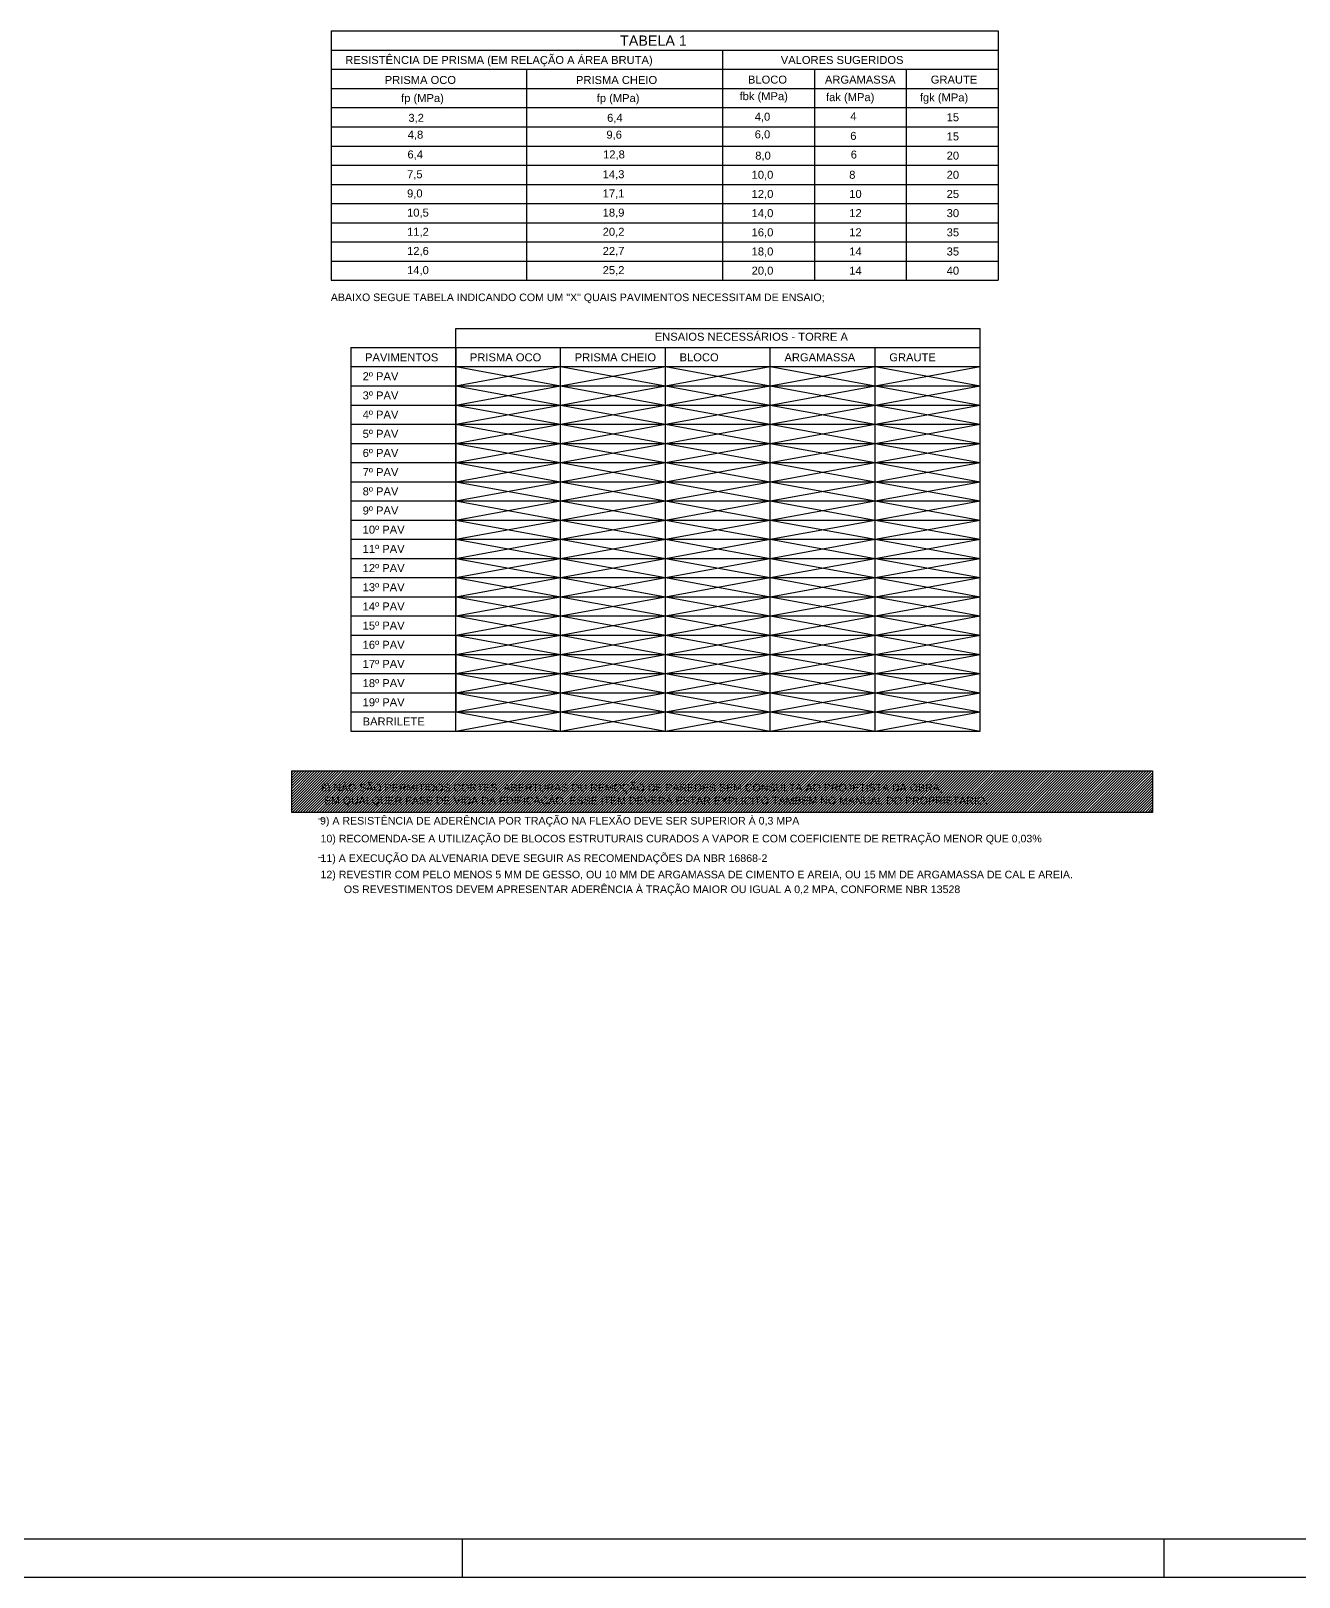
# Model space of a CAD drawing. Extents: x 0 to 119, y 0 to 84.
# Drawn here: x 52.03 to 85.46, y 0 to 40.77 of the extents above; entities that cross this region are included whole.
import ezdxf

# ---------------------------------------------------------------- set-up
doc = ezdxf.new("R2010")
doc.units = 0
doc.header["$MEASUREMENT"] = 0
for name, color, linetype in [('10', 252, 'CONTINUOUS'), ('3', 7, 'CONTINUOUS'), ('34', 30, 'CONTINUOUS'), ('40', 7, 'CONTINUOUS'), ('7', 232, 'CONTINUOUS')]:
    doc.layers.add(name, color=color, linetype=linetype)
doc.styles.add('TQS_ARIAL', font='arial.ttf')

msp = doc.modelspace()

# ---------------------------------------------------------------- linework, layer by layer
at = {"layer": '10', "color": 252, "linetype": 'Continuous'}
for p, q in [((63.226357, 31.918353), (65.99105, 31.412585)), ((63.226357, 31.412585), (65.99105, 31.918353)), ((65.99105, 31.918353), (68.755743, 31.412585)), ((65.99105, 31.412585), (68.755743, 31.918353)), ((68.755743, 31.918353), (71.520436, 31.412585)), ((68.755743, 31.412585), (71.520436, 31.918353)), ((71.520436, 27.366438), (71.520436, 31.918353)), ((71.520436, 31.918353), (74.285129, 31.412585)), ((71.520436, 31.412585), (74.285129, 31.918353)), ((74.285129, 27.366438), (74.285129, 31.918353)), ((74.285129, 31.918353), (77.049822, 31.412585)), ((74.285129, 31.412585), (77.049822, 31.918353)), ((77.049822, 27.366438), (77.049822, 31.918353)), ((63.226357, 31.412585), (65.99105, 30.906816)), ((63.226357, 30.906816), (65.99105, 31.412585)), ((63.226357, 31.412585), (65.99105, 30.906816)), ((63.226357, 30.906816), (65.99105, 31.412585)), ((63.226357, 30.906816), (65.99105, 31.412585)), ((63.226357, 31.412585), (65.99105, 30.906816)), ((65.99105, 31.412585), (68.755743, 30.906816)), ((65.99105, 30.906816), (68.755743, 31.412585)), ((65.99105, 31.412585), (68.755743, 30.906816)), ((65.99105, 30.906816), (68.755743, 31.412585)), ((65.99105, 31.412585), (68.755743, 30.906816)), ((65.99105, 30.906816), (68.755743, 31.412585)), ((68.755743, 31.412585), (71.520436, 30.906816)), ((68.755743, 30.906816), (71.520436, 31.412585)), ((68.755743, 31.412585), (71.520436, 30.906816)), ((68.755743, 30.906816), (71.520436, 31.412585)), ((68.755743, 31.412585), (71.520436, 30.906816)), ((68.755743, 30.906816), (71.520436, 31.412585)), ((71.520436, 26.860669), (71.520436, 31.412585)), ((71.520436, 26.860669), (71.520436, 31.412585)), ((71.520436, 26.860669), (71.520436, 31.412585)), ((71.520436, 31.412585), (74.285129, 30.906816)), ((71.520436, 30.906816), (74.285129, 31.412585)), ((71.520436, 31.412585), (74.285129, 30.906816)), ((71.520436, 30.906816), (74.285129, 31.412585)), ((71.520436, 31.412585), (74.285129, 30.906816)), ((71.520436, 30.906816), (74.285129, 31.412585)), ((74.285129, 26.860669), (74.285129, 31.412585)), ((74.285129, 26.860669), (74.285129, 31.412585)), ((74.285129, 26.860669), (74.285129, 31.412585)), ((74.285129, 31.412585), (77.049822, 30.906816)), ((74.285129, 30.906816), (77.049822, 31.412585)), ((74.285129, 31.412585), (77.049822, 30.906816)), ((74.285129, 30.906816), (77.049822, 31.412585)), ((74.285129, 31.412585), (77.049822, 30.906816)), ((74.285129, 30.906816), (77.049822, 31.412585)), ((77.049822, 26.860669), (77.049822, 31.412585)), ((77.049822, 26.860669), (77.049822, 31.412585)), ((63.226357, 30.401048), (65.99105, 30.906816)), ((63.226357, 30.906816), (65.99105, 30.401048)), ((65.99105, 30.906816), (68.755743, 30.401048)), ((65.99105, 30.401048), (68.755743, 30.906816)), ((68.755743, 30.906816), (71.520436, 30.401048)), ((68.755743, 30.401048), (71.520436, 30.906816)), ((71.520436, 26.354901), (71.520436, 30.906816)), ((71.520436, 30.906816), (74.285129, 30.401048)), ((71.520436, 30.401048), (74.285129, 30.906816)), ((74.285129, 26.354901), (74.285129, 30.906816)), ((74.285129, 30.906816), (77.049822, 30.401048)), ((74.285129, 30.401048), (77.049822, 30.906816)), ((77.049822, 26.354901), (77.049822, 30.906816)), ((63.226357, 30.401048), (65.99105, 29.895279)), ((63.226357, 29.895279), (65.99105, 30.401048)), ((65.99105, 30.401048), (68.755743, 29.895279)), ((65.99105, 29.895279), (68.755743, 30.401048)), ((68.755743, 30.401048), (71.520436, 29.895279)), ((68.755743, 29.895279), (71.520436, 30.401048)), ((71.520436, 25.849132), (71.520436, 30.401048)), ((71.520436, 30.401048), (74.285129, 29.895279)), ((71.520436, 29.895279), (74.285129, 30.401048)), ((74.285129, 30.401048), (77.049822, 29.895279)), ((74.285129, 29.895279), (77.049822, 30.401048)), ((63.226357, 29.389511), (65.99105, 29.895279)), ((63.226357, 29.895279), (65.99105, 29.389511)), ((65.99105, 29.895279), (68.755743, 29.389511)), ((65.99105, 29.389511), (68.755743, 29.895279)), ((68.755743, 29.895279), (71.520436, 29.389511)), ((68.755743, 29.389511), (71.520436, 29.895279)), ((71.520436, 29.895279), (74.285129, 29.389511)), ((71.520436, 29.389511), (74.285129, 29.895279)), ((74.285129, 29.895279), (77.049822, 29.389511)), ((74.285129, 29.389511), (77.049822, 29.895279)), ((77.049822, 25.343364), (77.049822, 29.895279)), ((63.226357, 29.389511), (65.99105, 28.883743)), ((63.226357, 28.883743), (65.99105, 29.389511)), ((65.99105, 29.389511), (68.755743, 28.883743)), ((65.99105, 28.883743), (68.755743, 29.389511)), ((68.755743, 29.389511), (71.520436, 28.883743)), ((68.755743, 28.883743), (71.520436, 29.389511)), ((71.520436, 25.343364), (71.520436, 29.389511)), ((71.520436, 29.389511), (74.285129, 28.883743)), ((71.520436, 28.883743), (74.285129, 29.389511)), ((74.285129, 29.389511), (77.049822, 28.883743)), ((74.285129, 28.883743), (77.049822, 29.389511)), ((77.049822, 25.343364), (77.049822, 29.389511)), ((63.226357, 28.377974), (65.99105, 28.883743)), ((63.226357, 28.883743), (65.99105, 28.377974)), ((65.99105, 28.883743), (68.755743, 28.377974)), ((65.99105, 28.377974), (68.755743, 28.883743)), ((68.755743, 28.883743), (71.520436, 28.377974)), ((68.755743, 28.377974), (71.520436, 28.883743)), ((71.520436, 28.883743), (74.285129, 28.377974)), ((71.520436, 28.377974), (74.285129, 28.883743)), ((74.285129, 28.883743), (77.049822, 28.377974)), ((74.285129, 28.377974), (77.049822, 28.883743)), ((63.226357, 28.377974), (65.99105, 27.872206)), ((63.226357, 27.872206), (65.99105, 28.377974)), ((65.99105, 28.377974), (68.755743, 27.872206)), ((65.99105, 27.872206), (68.755743, 28.377974)), ((68.755743, 28.377974), (71.520436, 27.872206)), ((68.755743, 27.872206), (71.520436, 28.377974)), ((71.520436, 28.377974), (74.285129, 27.872206)), ((71.520436, 27.872206), (74.285129, 28.377974)), ((74.285129, 28.377974), (77.049822, 27.872206)), ((74.285129, 27.872206), (77.049822, 28.377974)), ((63.226357, 27.366438), (65.99105, 27.872206)), ((63.226357, 27.872206), (65.99105, 27.366438)), ((65.99105, 27.872206), (68.755743, 27.366438)), ((65.99105, 27.366438), (68.755743, 27.872206)), ((68.755743, 27.872206), (71.520436, 27.366438)), ((68.755743, 27.366438), (71.520436, 27.872206)), ((71.520436, 27.872206), (74.285129, 27.366438)), ((71.520436, 27.366438), (74.285129, 27.872206)), ((74.285129, 27.872206), (77.049822, 27.366438)), ((74.285129, 27.366438), (77.049822, 27.872206)), ((63.226357, 26.860669), (65.99105, 27.366438)), ((63.226357, 27.366438), (65.99105, 26.860669)), ((65.99105, 27.366438), (68.755743, 26.860669)), ((65.99105, 26.860669), (68.755743, 27.366438)), ((68.755743, 27.366438), (71.520436, 26.860669)), ((68.755743, 26.860669), (71.520436, 27.366438)), ((71.520436, 26.354901), (71.520436, 27.366438)), ((71.520436, 27.366438), (74.285129, 26.860669)), ((71.520436, 26.860669), (74.285129, 27.366438)), ((74.285129, 26.354901), (74.285129, 27.366438)), ((74.285129, 27.366438), (77.049822, 26.860669)), ((74.285129, 26.860669), (77.049822, 27.366438)), ((77.049822, 26.354901), (77.049822, 27.366438)), ((63.226357, 26.354901), (65.99105, 26.860669)), ((63.226357, 26.860669), (65.99105, 26.354901)), ((65.99105, 26.860669), (68.755743, 26.354901)), ((65.99105, 26.354901), (68.755743, 26.860669)), ((68.755743, 26.860669), (71.520436, 26.354901)), ((68.755743, 26.354901), (71.520436, 26.860669)), ((71.520436, 25.849132), (71.520436, 26.860669)), ((71.520436, 26.860669), (74.285129, 26.354901)), ((71.520436, 26.354901), (74.285129, 26.860669)), ((74.285129, 25.849132), (74.285129, 26.860669)), ((74.285129, 26.860669), (77.049822, 26.354901)), ((74.285129, 26.354901), (77.049822, 26.860669)), ((77.049822, 25.849132), (77.049822, 26.860669)), ((63.226357, 25.849132), (65.99105, 26.354901)), ((63.226357, 26.354901), (65.99105, 25.849132)), ((65.99105, 26.354901), (68.755743, 25.849132)), ((65.99105, 25.849132), (68.755743, 26.354901)), ((68.755743, 26.354901), (71.520436, 25.849132)), ((68.755743, 25.849132), (71.520436, 26.354901)), ((71.520436, 25.343364), (71.520436, 26.354901)), ((71.520436, 26.354901), (74.285129, 25.849132)), ((71.520436, 25.849132), (74.285129, 26.354901)), ((74.285129, 26.354901), (77.049822, 25.849132)), ((74.285129, 25.849132), (77.049822, 26.354901)), ((77.049822, 25.343364), (77.049822, 26.354901)), ((63.226357, 25.343364), (65.99105, 25.849132)), ((63.226357, 25.849132), (65.99105, 25.343364)), ((65.99105, 25.849132), (68.755743, 25.343364)), ((65.99105, 25.343364), (68.755743, 25.849132)), ((68.755743, 25.849132), (71.520436, 25.343364)), ((68.755743, 25.343364), (71.520436, 25.849132)), ((71.520436, 25.849132), (74.285129, 25.343364)), ((71.520436, 25.343364), (74.285129, 25.849132)), ((74.285129, 25.849132), (77.049822, 25.343364)), ((74.285129, 25.343364), (77.049822, 25.849132)), ((63.226357, 24.837596), (65.99105, 25.343364)), ((63.226357, 25.343364), (65.99105, 24.837596)), ((65.99105, 25.343364), (68.755743, 24.837596)), ((65.99105, 24.837596), (68.755743, 25.343364)), ((68.755743, 25.343364), (71.520436, 24.837596)), ((68.755743, 24.837596), (71.520436, 25.343364)), ((71.520436, 25.343364), (74.285129, 24.837596)), ((71.520436, 24.837596), (74.285129, 25.343364)), ((74.285129, 25.343364), (77.049822, 24.837596)), ((74.285129, 24.837596), (77.049822, 25.343364)), ((63.226357, 24.331827), (65.99105, 24.837596)), ((63.226357, 24.837596), (65.99105, 24.331827)), ((65.99105, 24.837596), (68.755743, 24.331827)), ((65.99105, 24.331827), (68.755743, 24.837596)), ((68.755743, 24.837596), (71.520436, 24.331827)), ((68.755743, 24.331827), (71.520436, 24.837596)), ((71.520436, 23.826059), (71.520436, 24.837596)), ((71.520436, 24.837596), (74.285129, 24.331827)), ((71.520436, 24.331827), (74.285129, 24.837596)), ((74.285129, 23.826059), (74.285129, 24.837596)), ((74.285129, 24.837596), (77.049822, 24.331827)), ((74.285129, 24.331827), (77.049822, 24.837596)), ((77.049822, 23.826059), (77.049822, 24.837596)), ((63.226357, 23.826059), (65.99105, 24.331827)), ((63.226357, 24.331827), (65.99105, 23.826059)), ((65.99105, 24.331827), (68.755743, 23.826059)), ((65.99105, 23.826059), (68.755743, 24.331827)), ((68.755743, 24.331827), (71.520436, 23.826059)), ((68.755743, 23.826059), (71.520436, 24.331827)), ((71.520436, 23.320291), (71.520436, 24.331827)), ((71.520436, 24.331827), (74.285129, 23.826059)), ((71.520436, 23.826059), (74.285129, 24.331827)), ((74.285129, 23.320291), (74.285129, 24.331827)), ((74.285129, 24.331827), (77.049822, 23.826059)), ((74.285129, 23.826059), (77.049822, 24.331827)), ((77.049822, 23.320291), (77.049822, 24.331827)), ((63.226357, 23.320291), (65.99105, 23.826059)), ((63.226357, 23.826059), (65.99105, 23.320291)), ((65.99105, 23.826059), (68.755743, 23.320291)), ((65.99105, 23.320291), (68.755743, 23.826059)), ((68.755743, 23.826059), (71.520436, 23.320291)), ((68.755743, 23.320291), (71.520436, 23.826059)), ((71.520436, 22.814522), (71.520436, 23.826059)), ((71.520436, 23.826059), (74.285129, 23.320291)), ((71.520436, 23.320291), (74.285129, 23.826059)), ((74.285129, 23.826059), (77.049822, 23.320291)), ((74.285129, 23.320291), (77.049822, 23.826059)), ((77.049822, 22.814522), (77.049822, 23.826059)), ((63.226357, 22.814522), (65.99105, 23.320291)), ((63.226357, 23.320291), (65.99105, 22.814522)), ((65.99105, 23.320291), (68.755743, 22.814522)), ((65.99105, 22.814522), (68.755743, 23.320291)), ((68.755743, 23.320291), (71.520436, 22.814522)), ((68.755743, 22.814522), (71.520436, 23.320291)), ((71.520436, 23.320291), (74.285129, 22.814522)), ((71.520436, 22.814522), (74.285129, 23.320291)), ((74.285129, 23.320291), (77.049822, 22.814522)), ((74.285129, 22.814522), (77.049822, 23.320291)), ((63.226357, 22.308754), (65.99105, 22.814522)), ((63.226357, 22.814522), (65.99105, 22.308754)), ((65.99105, 22.814522), (68.755743, 22.308754)), ((65.99105, 22.308754), (68.755743, 22.814522)), ((68.755743, 22.814522), (71.520436, 22.308754)), ((68.755743, 22.308754), (71.520436, 22.814522)), ((71.520436, 22.814522), (74.285129, 22.308754)), ((71.520436, 22.308754), (74.285129, 22.814522)), ((74.285129, 22.814522), (77.049822, 22.308754)), ((74.285129, 22.308754), (77.049822, 22.814522))]:
    msp.add_line(p, q, dxfattribs=at)
at = {"layer": '3', "color": 7, "linetype": 'Continuous'}
for p, q in [((59.941073, 40.771316), (59.941073, 34.196327)), ((59.941073, 40.771316), (77.525879, 40.771316)), ((77.525879, 40.771316), (77.525879, 34.196327)), ((59.941073, 40.265547), (77.525879, 40.265547)), ((70.262722, 40.265547), (70.262722, 36.725169)), ((59.941073, 39.759779), (77.525879, 39.759779)), ((65.098967, 34.196327), (65.098967, 39.759779)), ((72.683774, 39.759779), (72.683774, 36.725169)), ((75.104827, 39.759779), (75.104827, 36.752589)), ((59.941073, 39.25401), (77.525879, 39.25401)), ((59.941073, 38.748242), (77.525879, 38.748242)), ((59.941073, 38.242474), (77.525879, 38.242474)), ((59.941073, 37.736705), (77.525879, 37.736705)), ((70.262722, 37.736705), (70.262722, 34.196327)), ((72.683774, 37.736705), (72.683774, 34.196327)), ((75.104827, 37.764126), (75.104827, 34.196327)), ((59.941073, 37.230937), (77.525879, 37.230937)), ((59.941073, 36.725169), (77.525879, 36.725169)), ((59.941073, 36.2194), (77.525879, 36.2194)), ((59.941073, 35.713632), (77.525879, 35.713632)), ((59.941073, 35.207863), (77.525879, 35.207863)), ((59.941073, 34.702095), (77.525879, 34.702095)), ((59.941073, 34.196327), (77.525879, 34.196327)), ((63.226357, 32.424121), (63.226357, 32.924121)), ((63.226357, 32.924121), (77.049822, 32.924121)), ((77.049822, 27.872206), (77.049822, 32.924121)), ((60.461664, 32.424121), (60.461664, 27.872206)), ((60.461664, 32.424121), (63.226357, 32.424121)), ((63.226357, 27.872206), (63.226357, 32.424121)), ((63.226357, 32.424121), (63.226357, 27.872206)), ((63.226357, 32.424121), (65.99105, 32.424121)), ((65.99105, 27.872206), (65.99105, 32.424121)), ((65.99105, 32.424121), (77.049822, 32.424121)), ((68.755743, 27.872206), (68.755743, 32.424121)), ((71.520436, 27.872206), (71.520436, 32.424121)), ((74.285129, 27.872206), (74.285129, 32.424121)), ((60.461664, 31.918353), (63.226357, 31.918353)), ((60.461664, 31.918353), (60.461664, 27.366438)), ((63.226357, 27.366438), (63.226357, 31.918353)), ((63.226357, 31.918353), (65.99105, 31.918353)), ((63.226357, 31.918353), (63.226357, 27.366438)), ((65.99105, 27.366438), (65.99105, 31.918353)), ((65.99105, 31.918353), (68.755743, 31.918353)), ((68.755743, 27.366438), (68.755743, 31.918353)), ((68.755743, 31.918353), (71.520436, 31.918353)), ((71.520436, 31.918353), (74.285129, 31.918353)), ((74.285129, 31.918353), (77.049822, 31.918353)), ((60.461664, 31.412585), (63.226357, 31.412585)), ((60.461664, 31.412585), (63.226357, 31.412585)), ((60.461664, 31.412585), (63.226357, 31.412585)), ((60.461664, 31.412585), (60.461664, 26.860669)), ((60.461664, 31.412585), (60.461664, 26.860669)), ((60.461664, 31.412585), (60.461664, 26.860669)), ((63.226357, 26.860669), (63.226357, 31.412585)), ((63.226357, 26.860669), (63.226357, 31.412585)), ((63.226357, 26.860669), (63.226357, 31.412585)), ((63.226357, 31.412585), (65.99105, 31.412585)), ((63.226357, 31.412585), (65.99105, 31.412585)), ((63.226357, 31.412585), (65.99105, 31.412585)), ((63.226357, 31.412585), (63.226357, 26.860669)), ((63.226357, 31.412585), (63.226357, 26.860669)), ((63.226357, 31.412585), (63.226357, 26.860669)), ((65.99105, 26.860669), (65.99105, 31.412585)), ((65.99105, 26.860669), (65.99105, 31.412585)), ((65.99105, 26.860669), (65.99105, 31.412585)), ((65.99105, 31.412585), (68.755743, 31.412585)), ((65.99105, 31.412585), (68.755743, 31.412585)), ((65.99105, 31.412585), (68.755743, 31.412585)), ((68.755743, 26.860669), (68.755743, 31.412585)), ((68.755743, 26.860669), (68.755743, 31.412585)), ((68.755743, 26.860669), (68.755743, 31.412585)), ((68.755743, 31.412585), (71.520436, 31.412585)), ((68.755743, 31.412585), (71.520436, 31.412585)), ((68.755743, 31.412585), (71.520436, 31.412585)), ((71.520436, 31.412585), (74.285129, 31.412585)), ((71.520436, 31.412585), (74.285129, 31.412585)), ((71.520436, 31.412585), (74.285129, 31.412585)), ((74.285129, 31.412585), (77.049822, 31.412585)), ((74.285129, 31.412585), (77.049822, 31.412585)), ((74.285129, 31.412585), (77.049822, 31.412585)), ((77.049822, 26.860669), (77.049822, 31.412585)), ((60.461664, 30.906816), (63.226357, 30.906816)), ((60.461664, 30.906816), (60.461664, 26.354901)), ((63.226357, 26.354901), (63.226357, 30.906816)), ((63.226357, 30.906816), (65.99105, 30.906816)), ((63.226357, 30.906816), (63.226357, 26.354901)), ((65.99105, 26.354901), (65.99105, 30.906816)), ((65.99105, 30.906816), (68.755743, 30.906816)), ((68.755743, 26.354901), (68.755743, 30.906816)), ((68.755743, 30.906816), (71.520436, 30.906816)), ((71.520436, 30.906816), (74.285129, 30.906816)), ((74.285129, 30.906816), (77.049822, 30.906816)), ((60.461664, 30.401048), (63.226357, 30.401048)), ((60.461664, 30.401048), (60.461664, 25.849132)), ((63.226357, 25.849132), (63.226357, 30.401048)), ((63.226357, 30.401048), (65.99105, 30.401048)), ((63.226357, 30.401048), (63.226357, 25.849132)), ((65.99105, 25.849132), (65.99105, 30.401048)), ((65.99105, 30.401048), (68.755743, 30.401048)), ((68.755743, 25.849132), (68.755743, 30.401048)), ((68.755743, 30.401048), (71.520436, 30.401048)), ((71.520436, 30.401048), (74.285129, 30.401048)), ((74.285129, 25.849132), (74.285129, 30.401048)), ((74.285129, 30.401048), (77.049822, 30.401048)), ((77.049822, 22.308754), (77.049822, 30.401048)), ((60.461664, 29.895279), (63.226357, 29.895279)), ((60.461664, 29.895279), (60.461664, 24.837596)), ((63.226357, 24.837596), (63.226357, 29.895279)), ((63.226357, 29.895279), (65.99105, 29.895279)), ((63.226357, 29.895279), (63.226357, 25.343364)), ((65.99105, 24.837596), (65.99105, 29.895279)), ((65.99105, 29.895279), (68.755743, 29.895279)), ((68.755743, 24.837596), (68.755743, 29.895279)), ((68.755743, 29.895279), (71.520436, 29.895279)), ((71.520436, 22.308754), (71.520436, 29.895279)), ((71.520436, 29.895279), (74.285129, 29.895279)), ((74.285129, 24.837596), (74.285129, 29.895279)), ((74.285129, 29.895279), (77.049822, 29.895279)), ((60.461664, 29.389511), (63.226357, 29.389511)), ((60.461664, 29.389511), (60.461664, 25.343364)), ((63.226357, 29.389511), (65.99105, 29.389511)), ((63.226357, 25.343364), (63.226357, 29.389511)), ((63.226357, 29.389511), (63.226357, 25.849132)), ((65.99105, 29.389511), (68.755743, 29.389511)), ((65.99105, 25.343364), (65.99105, 29.389511)), ((68.755743, 29.389511), (71.520436, 29.389511)), ((68.755743, 25.343364), (68.755743, 29.389511)), ((71.520436, 29.389511), (74.285129, 29.389511)), ((74.285129, 29.389511), (77.049822, 29.389511)), ((74.285129, 25.343364), (74.285129, 29.389511)), ((60.461664, 28.883743), (63.226357, 28.883743)), ((63.226357, 28.883743), (65.99105, 28.883743)), ((65.99105, 28.883743), (68.755743, 28.883743)), ((68.755743, 28.883743), (71.520436, 28.883743)), ((71.520436, 28.883743), (74.285129, 28.883743)), ((74.285129, 28.883743), (77.049822, 28.883743)), ((60.461664, 28.377974), (63.226357, 28.377974)), ((63.226357, 28.377974), (65.99105, 28.377974)), ((65.99105, 28.377974), (68.755743, 28.377974)), ((68.755743, 28.377974), (71.520436, 28.377974)), ((71.520436, 28.377974), (74.285129, 28.377974)), ((74.285129, 28.377974), (77.049822, 28.377974)), ((60.461664, 27.872206), (63.226357, 27.872206)), ((63.226357, 27.872206), (65.99105, 27.872206)), ((65.99105, 27.872206), (68.755743, 27.872206)), ((68.755743, 27.872206), (71.520436, 27.872206)), ((71.520436, 27.872206), (74.285129, 27.872206)), ((74.285129, 27.872206), (77.049822, 27.872206)), ((60.461664, 27.366438), (63.226357, 27.366438)), ((60.461664, 27.366438), (60.461664, 26.354901)), ((63.226357, 27.366438), (65.99105, 27.366438)), ((63.226357, 26.354901), (63.226357, 27.366438)), ((63.226357, 27.366438), (63.226357, 26.354901)), ((65.99105, 27.366438), (68.755743, 27.366438)), ((65.99105, 26.354901), (65.99105, 27.366438)), ((68.755743, 27.366438), (71.520436, 27.366438)), ((68.755743, 26.354901), (68.755743, 27.366438)), ((71.520436, 27.366438), (74.285129, 27.366438)), ((74.285129, 27.366438), (77.049822, 27.366438)), ((60.461664, 26.860669), (63.226357, 26.860669)), ((60.461664, 26.860669), (60.461664, 25.849132)), ((63.226357, 26.860669), (65.99105, 26.860669)), ((63.226357, 25.849132), (63.226357, 26.860669)), ((63.226357, 26.860669), (63.226357, 25.849132)), ((65.99105, 26.860669), (68.755743, 26.860669)), ((65.99105, 25.849132), (65.99105, 26.860669)), ((68.755743, 26.860669), (71.520436, 26.860669)), ((68.755743, 25.849132), (68.755743, 26.860669)), ((71.520436, 26.860669), (74.285129, 26.860669)), ((74.285129, 26.860669), (77.049822, 26.860669)), ((60.461664, 26.354901), (63.226357, 26.354901)), ((60.461664, 26.354901), (60.461664, 25.343364)), ((63.226357, 26.354901), (65.99105, 26.354901)), ((63.226357, 25.343364), (63.226357, 26.354901)), ((63.226357, 26.354901), (63.226357, 25.343364)), ((65.99105, 26.354901), (68.755743, 26.354901)), ((65.99105, 25.343364), (65.99105, 26.354901)), ((68.755743, 26.354901), (71.520436, 26.354901)), ((68.755743, 25.343364), (68.755743, 26.354901)), ((71.520436, 26.354901), (74.285129, 26.354901)), ((74.285129, 26.354901), (77.049822, 26.354901)), ((74.285129, 25.343364), (74.285129, 26.354901)), ((60.461664, 25.849132), (63.226357, 25.849132)), ((63.226357, 25.849132), (65.99105, 25.849132)), ((65.99105, 25.849132), (68.755743, 25.849132)), ((68.755743, 25.849132), (71.520436, 25.849132)), ((71.520436, 25.849132), (74.285129, 25.849132)), ((74.285129, 25.849132), (77.049822, 25.849132)), ((74.285129, 25.849132), (77.049822, 25.849132)), ((60.461664, 25.343364), (63.226357, 25.343364)), ((60.461664, 25.343364), (63.226357, 25.343364)), ((63.226357, 25.343364), (65.99105, 25.343364)), ((63.226357, 25.343364), (65.99105, 25.343364)), ((65.99105, 25.343364), (68.755743, 25.343364)), ((65.99105, 25.343364), (68.755743, 25.343364)), ((68.755743, 25.343364), (71.520436, 25.343364)), ((68.755743, 25.343364), (71.520436, 25.343364)), ((71.520436, 25.343364), (74.285129, 25.343364)), ((71.520436, 25.343364), (74.285129, 25.343364)), ((74.285129, 25.343364), (77.049822, 25.343364)), ((74.285129, 25.343364), (77.049822, 25.343364)), ((60.461664, 24.837596), (63.226357, 24.837596)), ((60.461664, 24.837596), (60.461664, 23.826059)), ((63.226357, 24.837596), (65.99105, 24.837596)), ((63.226357, 23.826059), (63.226357, 24.837596)), ((63.226357, 24.837596), (63.226357, 23.826059)), ((65.99105, 24.837596), (68.755743, 24.837596)), ((65.99105, 23.826059), (65.99105, 24.837596)), ((68.755743, 24.837596), (71.520436, 24.837596)), ((68.755743, 23.826059), (68.755743, 24.837596)), ((71.520436, 24.837596), (74.285129, 24.837596)), ((74.285129, 24.837596), (77.049822, 24.837596)), ((60.461664, 24.331827), (63.226357, 24.331827)), ((60.461664, 24.331827), (60.461664, 23.320291)), ((63.226357, 24.331827), (65.99105, 24.331827)), ((63.226357, 23.320291), (63.226357, 24.331827)), ((63.226357, 24.331827), (63.226357, 23.320291)), ((65.99105, 24.331827), (68.755743, 24.331827)), ((65.99105, 23.320291), (65.99105, 24.331827)), ((68.755743, 24.331827), (71.520436, 24.331827)), ((68.755743, 23.320291), (68.755743, 24.331827)), ((71.520436, 24.331827), (74.285129, 24.331827)), ((74.285129, 24.331827), (77.049822, 24.331827)), ((60.461664, 23.826059), (63.226357, 23.826059)), ((60.461664, 23.826059), (60.461664, 22.308754)), ((63.226357, 23.826059), (65.99105, 23.826059)), ((63.226357, 22.308754), (63.226357, 23.826059)), ((63.226357, 23.826059), (63.226357, 22.814522)), ((65.99105, 23.826059), (68.755743, 23.826059)), ((65.99105, 22.308754), (65.99105, 23.826059)), ((68.755743, 23.826059), (71.520436, 23.826059)), ((68.755743, 22.308754), (68.755743, 23.826059)), ((71.520436, 23.826059), (74.285129, 23.826059)), ((74.285129, 23.826059), (77.049822, 23.826059)), ((74.285129, 22.308754), (74.285129, 23.826059)), ((60.461664, 23.320291), (63.226357, 23.320291)), ((63.226357, 23.320291), (65.99105, 23.320291)), ((65.99105, 23.320291), (68.755743, 23.320291)), ((68.755743, 23.320291), (71.520436, 23.320291)), ((71.520436, 23.320291), (74.285129, 23.320291)), ((74.285129, 23.320291), (77.049822, 23.320291)), ((74.285129, 23.320291), (77.049822, 23.320291)), ((60.461664, 22.814522), (63.226357, 22.814522)), ((60.461664, 22.814522), (63.226357, 22.814522)), ((63.226357, 22.814522), (65.99105, 22.814522)), ((63.226357, 22.814522), (65.99105, 22.814522)), ((65.99105, 22.814522), (68.755743, 22.814522)), ((65.99105, 22.814522), (68.755743, 22.814522)), ((68.755743, 22.814522), (71.520436, 22.814522)), ((68.755743, 22.814522), (71.520436, 22.814522)), ((71.520436, 22.814522), (74.285129, 22.814522)), ((71.520436, 22.814522), (74.285129, 22.814522)), ((74.285129, 22.814522), (77.049822, 22.814522)), ((74.285129, 22.814522), (77.049822, 22.814522)), ((74.285129, 22.814522), (77.049822, 22.814522)), ((60.461664, 22.308754), (63.226357, 22.308754)), ((63.226357, 22.308754), (65.99105, 22.308754)), ((65.99105, 22.308754), (68.755743, 22.308754)), ((68.755743, 22.308754), (71.520436, 22.308754)), ((71.520436, 22.308754), (74.285129, 22.308754)), ((74.285129, 22.308754), (77.049822, 22.308754))]:
    msp.add_line(p, q, dxfattribs=at)
at = {"layer": '34', "color": 30, "linetype": 'Continuous'}
for p, q in [((58.903415, 20.224674), (59.935284, 21.256543)), ((58.903415, 20.295385), (59.864573, 21.256543)), ((58.903415, 20.366095), (59.793863, 21.256543)), ((58.903415, 20.436806), (59.723152, 21.256543)), ((58.903415, 20.507517), (59.652441, 21.256543)), ((58.903415, 20.578227), (59.581731, 21.256543)), ((58.903415, 20.648938), (59.51102, 21.256543)), ((58.903415, 20.719649), (59.440309, 21.256543)), ((58.903415, 20.790359), (59.369599, 21.256543)), ((58.903415, 20.86107), (59.298888, 21.256543)), ((58.903415, 20.931781), (59.228177, 21.256543)), ((58.903415, 21.002491), (59.157467, 21.256543)), ((58.903415, 21.073202), (59.086756, 21.256543)), ((58.903415, 21.143913), (59.016045, 21.256543)), ((58.903415, 21.214623), (58.945335, 21.256543)), ((58.914271, 20.164819), (60.005995, 21.256543)), ((58.984981, 20.164819), (60.076705, 21.256543)), ((59.055692, 20.164819), (60.147416, 21.256543)), ((59.126403, 20.164819), (60.218127, 21.256543)), ((59.197113, 20.164819), (60.288837, 21.256543)), ((59.267824, 20.164819), (60.359548, 21.256543)), ((59.338535, 20.164819), (60.430259, 21.256543)), ((59.409246, 20.164819), (60.500969, 21.256543)), ((59.479956, 20.164819), (60.57168, 21.256543)), ((59.550667, 20.164819), (60.642391, 21.256543)), ((59.621378, 20.164819), (60.713101, 21.256543)), ((59.692088, 20.164819), (60.783812, 21.256543)), ((59.762799, 20.164819), (60.854523, 21.256543)), ((59.83351, 20.164819), (60.925234, 21.256543)), ((59.90422, 20.164819), (60.995944, 21.256543)), ((59.974931, 20.164819), (61.066655, 21.256543)), ((60.045642, 20.164819), (61.137366, 21.256543)), ((60.116352, 20.164819), (61.208076, 21.256543)), ((60.187063, 20.164819), (61.278787, 21.256543)), ((60.257774, 20.164819), (61.349498, 21.256543)), ((60.328484, 20.164819), (61.420208, 21.256543)), ((60.399195, 20.164819), (61.490919, 21.256543)), ((60.469906, 20.164819), (61.56163, 21.256543)), ((60.540616, 20.164819), (61.63234, 21.256543)), ((60.611327, 20.164819), (61.703051, 21.256543)), ((60.682038, 20.164819), (61.773762, 21.256543)), ((60.752748, 20.164819), (61.844472, 21.256543)), ((60.823459, 20.164819), (61.915183, 21.256543)), ((60.89417, 20.164819), (61.985894, 21.256543)), ((60.96488, 20.164819), (62.056604, 21.256543)), ((61.035591, 20.164819), (62.127315, 21.256543)), ((61.106302, 20.164819), (62.198026, 21.256543)), ((61.177012, 20.164819), (62.268736, 21.256543)), ((61.247723, 20.164819), (62.339447, 21.256543)), ((61.318434, 20.164819), (62.410158, 21.256543)), ((61.389144, 20.164819), (62.480868, 21.256543)), ((61.459855, 20.164819), (62.551579, 21.256543)), ((61.530566, 20.164819), (62.62229, 21.256543)), ((61.601277, 20.164819), (62.693, 21.256543)), ((61.671987, 20.164819), (62.763711, 21.256543)), ((61.742698, 20.164819), (62.834422, 21.256543)), ((61.813409, 20.164819), (62.905133, 21.256543)), ((61.884119, 20.164819), (62.975843, 21.256543)), ((61.95483, 20.164819), (63.046554, 21.256543)), ((62.025541, 20.164819), (63.117265, 21.256543)), ((62.096251, 20.164819), (63.187975, 21.256543)), ((62.166962, 20.164819), (63.258686, 21.256543)), ((62.237673, 20.164819), (63.329397, 21.256543)), ((62.308383, 20.164819), (63.400107, 21.256543)), ((62.379094, 20.164819), (63.470818, 21.256543)), ((62.449805, 20.164819), (63.541529, 21.256543)), ((62.520515, 20.164819), (63.612239, 21.256543)), ((62.591226, 20.164819), (63.68295, 21.256543)), ((62.661937, 20.164819), (63.753661, 21.256543)), ((62.732647, 20.164819), (63.824371, 21.256543)), ((62.803358, 20.164819), (63.895082, 21.256543)), ((62.874069, 20.164819), (63.965793, 21.256543)), ((62.944779, 20.164819), (64.036503, 21.256543)), ((63.01549, 20.164819), (64.107214, 21.256543)), ((63.086201, 20.164819), (64.177925, 21.256543)), ((63.156911, 20.164819), (64.248635, 21.256543)), ((63.227622, 20.164819), (64.319346, 21.256543)), ((63.298333, 20.164819), (64.390057, 21.256543)), ((63.369043, 20.164819), (64.460767, 21.256543)), ((63.439754, 20.164819), (64.531478, 21.256543)), ((63.510465, 20.164819), (64.602189, 21.256543)), ((63.581176, 20.164819), (64.672899, 21.256543)), ((63.651886, 20.164819), (64.74361, 21.256543)), ((63.722597, 20.164819), (64.814321, 21.256543)), ((63.793308, 20.164819), (64.885032, 21.256543)), ((63.864018, 20.164819), (64.955742, 21.256543)), ((63.934729, 20.164819), (65.026453, 21.256543)), ((64.00544, 20.164819), (65.097164, 21.256543)), ((64.07615, 20.164819), (65.167874, 21.256543)), ((64.146861, 20.164819), (65.238585, 21.256543)), ((64.217572, 20.164819), (65.309296, 21.256543)), ((64.288282, 20.164819), (65.380006, 21.256543)), ((64.358993, 20.164819), (65.450717, 21.256543)), ((64.429704, 20.164819), (65.521428, 21.256543)), ((64.500414, 20.164819), (65.592138, 21.256543)), ((64.571125, 20.164819), (65.662849, 21.256543)), ((64.641836, 20.164819), (65.73356, 21.256543)), ((64.712546, 20.164819), (65.80427, 21.256543)), ((64.783257, 20.164819), (65.874981, 21.256543)), ((64.853968, 20.164819), (65.945692, 21.256543)), ((64.924678, 20.164819), (66.016402, 21.256543)), ((64.995389, 20.164819), (66.087113, 21.256543)), ((65.0661, 20.164819), (66.157824, 21.256543)), ((65.13681, 20.164819), (66.228534, 21.256543)), ((65.207521, 20.164819), (66.299245, 21.256543)), ((65.278232, 20.164819), (66.369956, 21.256543)), ((65.348942, 20.164819), (66.440666, 21.256543)), ((65.419653, 20.164819), (66.511377, 21.256543)), ((65.490364, 20.164819), (66.582088, 21.256543)), ((65.561075, 20.164819), (66.652798, 21.256543)), ((65.631785, 20.164819), (66.723509, 21.256543)), ((65.702496, 20.164819), (66.79422, 21.256543)), ((65.773207, 20.164819), (66.86493, 21.256543)), ((65.843917, 20.164819), (66.935641, 21.256543)), ((65.914628, 20.164819), (67.006352, 21.256543)), ((65.985339, 20.164819), (67.077063, 21.256543)), ((66.056049, 20.164819), (67.147773, 21.256543)), ((66.12676, 20.164819), (67.218484, 21.256543)), ((66.197471, 20.164819), (67.289195, 21.256543)), ((66.268181, 20.164819), (67.359905, 21.256543)), ((66.338892, 20.164819), (67.430616, 21.256543)), ((66.409603, 20.164819), (67.501327, 21.256543)), ((66.480313, 20.164819), (67.572037, 21.256543)), ((66.551024, 20.164819), (67.642748, 21.256543)), ((66.621735, 20.164819), (67.713459, 21.256543)), ((66.692445, 20.164819), (67.784169, 21.256543)), ((66.763156, 20.164819), (67.85488, 21.256543)), ((66.833867, 20.164819), (67.925591, 21.256543)), ((66.904577, 20.164819), (67.996301, 21.256543)), ((66.975288, 20.164819), (68.067012, 21.256543)), ((67.045999, 20.164819), (68.137723, 21.256543)), ((67.116709, 20.164819), (68.208433, 21.256543)), ((67.18742, 20.164819), (68.279144, 21.256543)), ((67.258131, 20.164819), (68.349855, 21.256543)), ((67.328841, 20.164819), (68.420565, 21.256543)), ((67.399552, 20.164819), (68.491276, 21.256543)), ((67.470263, 20.164819), (68.561987, 21.256543)), ((67.540973, 20.164819), (68.632697, 21.256543)), ((67.611684, 20.164819), (68.703408, 21.256543)), ((67.682395, 20.164819), (68.774119, 21.256543)), ((67.753106, 20.164819), (68.844829, 21.256543)), ((67.823816, 20.164819), (68.91554, 21.256543)), ((67.894527, 20.164819), (68.986251, 21.256543)), ((67.965238, 20.164819), (69.056962, 21.256543)), ((68.035948, 20.164819), (69.127672, 21.256543)), ((68.106659, 20.164819), (69.198383, 21.256543)), ((68.17737, 20.164819), (69.269094, 21.256543)), ((68.24808, 20.164819), (69.339804, 21.256543)), ((68.318791, 20.164819), (69.410515, 21.256543)), ((68.389502, 20.164819), (69.481226, 21.256543)), ((68.460212, 20.164819), (69.551936, 21.256543)), ((68.530923, 20.164819), (69.622647, 21.256543)), ((68.601634, 20.164819), (69.693358, 21.256543)), ((68.672344, 20.164819), (69.764068, 21.256543)), ((68.743055, 20.164819), (69.834779, 21.256543)), ((68.813766, 20.164819), (69.90549, 21.256543)), ((68.884476, 20.164819), (69.9762, 21.256543)), ((68.955187, 20.164819), (70.046911, 21.256543)), ((69.025898, 20.164819), (70.117622, 21.256543)), ((69.096608, 20.164819), (70.188332, 21.256543)), ((69.167319, 20.164819), (70.259043, 21.256543)), ((69.23803, 20.164819), (70.329754, 21.256543)), ((69.30874, 20.164819), (70.400464, 21.256543)), ((69.379451, 20.164819), (70.471175, 21.256543)), ((69.450162, 20.164819), (70.541886, 21.256543)), ((69.520872, 20.164819), (70.612596, 21.256543)), ((69.591583, 20.164819), (70.683307, 21.256543)), ((69.662294, 20.164819), (70.754018, 21.256543)), ((69.733005, 20.164819), (70.824728, 21.256543)), ((69.803715, 20.164819), (70.895439, 21.256543)), ((69.874426, 20.164819), (70.96615, 21.256543)), ((69.945137, 20.164819), (71.03686, 21.256543)), ((70.015847, 20.164819), (71.107571, 21.256543)), ((70.086558, 20.164819), (71.178282, 21.256543)), ((70.157269, 20.164819), (71.248993, 21.256543)), ((70.227979, 20.164819), (71.319703, 21.256543)), ((70.29869, 20.164819), (71.390414, 21.256543)), ((70.369401, 20.164819), (71.461125, 21.256543)), ((70.440111, 20.164819), (71.531835, 21.256543)), ((70.510822, 20.164819), (71.602546, 21.256543)), ((70.581533, 20.164819), (71.673257, 21.256543)), ((70.652243, 20.164819), (71.743967, 21.256543)), ((70.722954, 20.164819), (71.814678, 21.256543)), ((70.793665, 20.164819), (71.885389, 21.256543)), ((70.864375, 20.164819), (71.956099, 21.256543)), ((70.935086, 20.164819), (72.02681, 21.256543)), ((71.005797, 20.164819), (72.097521, 21.256543)), ((71.076507, 20.164819), (72.168231, 21.256543)), ((71.147218, 20.164819), (72.238942, 21.256543)), ((71.217929, 20.164819), (72.309653, 21.256543)), ((71.288639, 20.164819), (72.380363, 21.256543)), ((71.35935, 20.164819), (72.451074, 21.256543)), ((71.430061, 20.164819), (72.521785, 21.256543)), ((71.500771, 20.164819), (72.592495, 21.256543)), ((71.571482, 20.164819), (72.663206, 21.256543)), ((71.642193, 20.164819), (72.733917, 21.256543)), ((71.712903, 20.164819), (72.804627, 21.256543)), ((71.783614, 20.164819), (72.875338, 21.256543)), ((71.854325, 20.164819), (72.946049, 21.256543)), ((71.925036, 20.164819), (73.016759, 21.256543)), ((71.995746, 20.164819), (73.08747, 21.256543)), ((72.066457, 20.164819), (73.158181, 21.256543)), ((72.137168, 20.164819), (73.228892, 21.256543)), ((72.207878, 20.164819), (73.299602, 21.256543)), ((72.278589, 20.164819), (73.370313, 21.256543)), ((72.3493, 20.164819), (73.441024, 21.256543)), ((72.42001, 20.164819), (73.511734, 21.256543)), ((72.490721, 20.164819), (73.582445, 21.256543)), ((72.561432, 20.164819), (73.653156, 21.256543)), ((72.632142, 20.164819), (73.723866, 21.256543)), ((72.702853, 20.164819), (73.794577, 21.256543)), ((72.773564, 20.164819), (73.865288, 21.256543)), ((72.844274, 20.164819), (73.935998, 21.256543)), ((72.914985, 20.164819), (74.006709, 21.256543)), ((72.985696, 20.164819), (74.07742, 21.256543)), ((73.056406, 20.164819), (74.14813, 21.256543)), ((73.127117, 20.164819), (74.218841, 21.256543)), ((73.197828, 20.164819), (74.289552, 21.256543)), ((73.268538, 20.164819), (74.360262, 21.256543)), ((73.339249, 20.164819), (74.430973, 21.256543)), ((73.40996, 20.164819), (74.501684, 21.256543)), ((73.48067, 20.164819), (74.572394, 21.256543)), ((73.551381, 20.164819), (74.643105, 21.256543)), ((73.622092, 20.164819), (74.713816, 21.256543)), ((73.692802, 20.164819), (74.784526, 21.256543)), ((73.763513, 20.164819), (74.855237, 21.256543)), ((73.834224, 20.164819), (74.925948, 21.256543)), ((73.904935, 20.164819), (74.996658, 21.256543)), ((73.975645, 20.164819), (75.067369, 21.256543)), ((74.046356, 20.164819), (75.13808, 21.256543)), ((74.117067, 20.164819), (75.208791, 21.256543)), ((74.187777, 20.164819), (75.279501, 21.256543)), ((74.258488, 20.164819), (75.350212, 21.256543)), ((74.329199, 20.164819), (75.420923, 21.256543)), ((74.399909, 20.164819), (75.491633, 21.256543)), ((74.47062, 20.164819), (75.562344, 21.256543)), ((74.541331, 20.164819), (75.633055, 21.256543)), ((74.612041, 20.164819), (75.703765, 21.256543)), ((74.682752, 20.164819), (75.774476, 21.256543)), ((74.753463, 20.164819), (75.845187, 21.256543)), ((74.824173, 20.164819), (75.915897, 21.256543)), ((74.894884, 20.164819), (75.986608, 21.256543)), ((74.965595, 20.164819), (76.057319, 21.256543)), ((75.036305, 20.164819), (76.128029, 21.256543)), ((75.107016, 20.164819), (76.19874, 21.256543)), ((75.177727, 20.164819), (76.269451, 21.256543)), ((75.248437, 20.164819), (76.340161, 21.256543)), ((75.319148, 20.164819), (76.410872, 21.256543)), ((75.389859, 20.164819), (76.481583, 21.256543)), ((75.460569, 20.164819), (76.552293, 21.256543)), ((75.53128, 20.164819), (76.623004, 21.256543)), ((75.601991, 20.164819), (76.693715, 21.256543)), ((75.672701, 20.164819), (76.764425, 21.256543)), ((75.743412, 20.164819), (76.835136, 21.256543)), ((75.814123, 20.164819), (76.905847, 21.256543)), ((75.884834, 20.164819), (76.976557, 21.256543)), ((75.955544, 20.164819), (77.047268, 21.256543)), ((76.026255, 20.164819), (77.117979, 21.256543)), ((76.096966, 20.164819), (77.188689, 21.256543)), ((76.167676, 20.164819), (77.2594, 21.256543)), ((76.238387, 20.164819), (77.330111, 21.256543)), ((76.309098, 20.164819), (77.400822, 21.256543)), ((76.379808, 20.164819), (77.471532, 21.256543)), ((76.450519, 20.164819), (77.542243, 21.256543)), ((76.52123, 20.164819), (77.612954, 21.256543)), ((76.59194, 20.164819), (77.683664, 21.256543)), ((76.662651, 20.164819), (77.754375, 21.256543)), ((76.733362, 20.164819), (77.825086, 21.256543)), ((76.804072, 20.164819), (77.895796, 21.256543)), ((76.874783, 20.164819), (77.966507, 21.256543)), ((76.945494, 20.164819), (78.037218, 21.256543)), ((77.016204, 20.164819), (78.107928, 21.256543)), ((77.086915, 20.164819), (78.178639, 21.256543)), ((77.157626, 20.164819), (78.24935, 21.256543)), ((77.228336, 20.164819), (78.32006, 21.256543)), ((77.299047, 20.164819), (78.390771, 21.256543)), ((77.369758, 20.164819), (78.461482, 21.256543)), ((77.440468, 20.164819), (78.532192, 21.256543)), ((77.511179, 20.164819), (78.602903, 21.256543)), ((77.58189, 20.164819), (78.673614, 21.256543)), ((77.6526, 20.164819), (78.744324, 21.256543)), ((77.723311, 20.164819), (78.815035, 21.256543)), ((77.794022, 20.164819), (78.885746, 21.256543)), ((77.864732, 20.164819), (78.956456, 21.256543)), ((77.935443, 20.164819), (79.027167, 21.256543)), ((78.006154, 20.164819), (79.097878, 21.256543)), ((78.076865, 20.164819), (79.168588, 21.256543)), ((78.147575, 20.164819), (79.239299, 21.256543)), ((78.218286, 20.164819), (79.31001, 21.256543)), ((78.288997, 20.164819), (79.380721, 21.256543)), ((78.359707, 20.164819), (79.451431, 21.256543)), ((78.430418, 20.164819), (79.522142, 21.256543)), ((78.501129, 20.164819), (79.592853, 21.256543)), ((78.571839, 20.164819), (79.663563, 21.256543)), ((78.64255, 20.164819), (79.734274, 21.256543)), ((78.713261, 20.164819), (79.804985, 21.256543)), ((78.783971, 20.164819), (79.875695, 21.256543)), ((78.854682, 20.164819), (79.946406, 21.256543)), ((78.925393, 20.164819), (80.017117, 21.256543)), ((78.996103, 20.164819), (80.087827, 21.256543)), ((79.066814, 20.164819), (80.158538, 21.256543)), ((79.137525, 20.164819), (80.229249, 21.256543)), ((79.208235, 20.164819), (80.299959, 21.256543)), ((79.278946, 20.164819), (80.37067, 21.256543)), ((79.349657, 20.164819), (80.441381, 21.256543)), ((79.420367, 20.164819), (80.512091, 21.256543)), ((79.491078, 20.164819), (80.582802, 21.256543)), ((79.561789, 20.164819), (80.653513, 21.256543)), ((79.632499, 20.164819), (80.724223, 21.256543)), ((79.70321, 20.164819), (80.794934, 21.256543)), ((79.773921, 20.164819), (80.865645, 21.256543)), ((79.844631, 20.164819), (80.936355, 21.256543)), ((79.915342, 20.164819), (81.007066, 21.256543)), ((79.986053, 20.164819), (81.077777, 21.256543)), ((80.056764, 20.164819), (81.148487, 21.256543)), ((80.127474, 20.164819), (81.219198, 21.256543)), ((80.198185, 20.164819), (81.289909, 21.256543)), ((80.268896, 20.164819), (81.36062, 21.256543)), ((80.339606, 20.164819), (81.43133, 21.256543)), ((80.410317, 20.164819), (81.502041, 21.256543)), ((80.481028, 20.164819), (81.572752, 21.256543)), ((80.551738, 20.164819), (81.596903, 21.209983)), ((80.622449, 20.164819), (81.596903, 21.139273)), ((80.69316, 20.164819), (81.596903, 21.068562)), ((80.76387, 20.164819), (81.596903, 20.997851)), ((80.834581, 20.164819), (81.596903, 20.927141)), ((80.905292, 20.164819), (81.596903, 20.85643)), ((80.976002, 20.164819), (81.596903, 20.785719)), ((81.046713, 20.164819), (81.596903, 20.715009)), ((81.117424, 20.164819), (81.596903, 20.644298)), ((81.188134, 20.164819), (81.596903, 20.573587)), ((81.258845, 20.164819), (81.596903, 20.502877)), ((81.329556, 20.164819), (81.596903, 20.432166)), ((81.400266, 20.164819), (81.596903, 20.361455)), ((81.470977, 20.164819), (81.596903, 20.290745)), ((81.541688, 20.164819), (81.596903, 20.220034))]:
    msp.add_line(p, q, dxfattribs=at)
msp.add_lwpolyline([(58.903415, 21.256543), (81.596903, 21.256543), (81.596903, 20.164819), (58.903415, 20.164819), (58.903415, 21.256543)], dxfattribs=at)
at = {"layer": '40', "linetype": 'Continuous'}
for p, q in [((63.4, 0.999998), (63.4, -0.000002)), ((81.9, 0.999998), (81.9, -0.000002)), ((0, 0), (117.9, -0.000002))]:
    msp.add_line(p, q, dxfattribs=at)
at = {"layer": '7', "color": 232, "linetype": 'Continuous'}
msp.add_line((117.9, 0.999998), (3, 0.999999), dxfattribs=at)

# ---------------------------------------------------------------- texts
at = {"layer": '3', "color": 7, "linetype": 'Continuous', "style": 'TQS_ARIAL'}
for s, height, p in [('TABELA 1', 0.27, (67.559415, 40.381336)), ('RESISTÊNCIA DE PRISMA (EM RELAÇÃO A ÁREA BRUTA)', 0.210526, (60.313518, 39.90011)), ('VALORES SUGERIDOS', 0.210526, (71.796605, 39.90011)), ('PRISMA OCO', 0.210526, (61.354508, 39.372796)), ('PRISMA CHEIO', 0.210526, (66.397049, 39.372796)), ('BLOCO', 0.210526, (70.931481, 39.382149)), ('ARGAMASSA', 0.210526, (72.960393, 39.382149)), ('GRAUTE', 0.210526, (75.751389, 39.382149)), ('fbk (MPa)', 0.210526, (70.709515, 38.945616)), ('fak (MPa)', 0.210526, (72.989727, 38.91951)), ('fp (MPa)', 0.210526, (61.786147, 38.895758)), ('fp (MPa)', 0.210526, (66.944042, 38.895758)), ('fgk (MPa)', 0.210526, (75.464117, 38.912277)), ('3,2', 0.210526, (61.978065, 38.374503)), (' 6,4', 0.210526, (67.135959, 38.374503)), ('4,0', 0.210526, (71.109996, 38.403737)), ('4', 0.210526, (73.629609, 38.417484)), ('15', 0.210526, (76.170528, 38.389989)), ('4,8', 0.211, (61.959834, 37.930681)), (' 9,6', 0.211, (67.117728, 37.930681)), ('6,0', 0.210526, (71.109996, 37.93921)), ('6', 0.210526, (73.628425, 37.897968)), ('15', 0.210526, (76.170528, 37.884221)), ('6,4', 0.211, (61.953462, 37.409426)), ('12,8', 0.211, (67.111357, 37.409426)), ('8,0', 0.210526, (71.123744, 37.378453)), ('6', 0.210526, (73.642173, 37.405947)), ('20', 0.210526, (76.170528, 37.378453)), ('7,5', 0.211, (61.942621, 36.886518)), ('14,3', 0.211, (67.100515, 36.886518)), ('10,0', 0.210526, (71.027512, 36.872684)), ('8', 0.210526, (73.600931, 36.872684)), ('20', 0.210526, (76.170528, 36.872684)), ('9,0', 0.211, (61.942621, 36.380749)), ('17,1', 0.211, (67.100515, 36.380749)), ('12,0', 0.211, (71.027512, 36.366916)), ('10', 0.211, (73.600931, 36.366916)), ('25', 0.211, (76.170528, 36.366916)), ('10,5', 0.211, (61.942621, 35.874981)), ('18,9', 0.211, (67.100515, 35.874981)), ('14,0', 0.211, (71.027512, 35.861148)), ('12', 0.211, (73.600931, 35.861148)), ('30', 0.211, (76.170528, 35.861148)), ('11,2', 0.211, (61.942621, 35.369213)), ('20,2', 0.211, (67.100515, 35.369213)), ('16,0', 0.211, (71.027512, 35.355379)), ('12', 0.211, (73.600931, 35.355379)), ('35', 0.211, (76.170528, 35.355379)), ('12,6', 0.211, (61.942621, 34.863444)), ('22,7', 0.211, (67.100515, 34.863444)), ('18,0', 0.211, (71.027512, 34.849611)), ('35', 0.211, (76.170528, 34.849611)), ('14', 0.211, (73.600931, 34.849611)), ('14,0', 0.211, (61.942621, 34.357676)), ('25,2', 0.211, (67.100515, 34.357676)), ('20,0', 0.211, (71.027512, 34.343842)), ('14', 0.211, (73.600931, 34.343842)), ('40', 0.211, (76.170528, 34.343842)), ('     ABAIXO SEGUE TABELA INDICANDO COM UM "X" QUAIS PAVIMENTOS NECESSITAM DE ENSAIO;', 0.2, (59.54418, 33.646365)), ('ENSAIOS NECESSÁRIOS - TORRE A', 0.211, (68.473826, 32.601699)), ('PAVIMENTOS', 0.211, (60.834109, 32.058684)), ('PRISMA OCO', 0.211, (63.598802, 32.058684)), ('PRISMA CHEIO', 0.211, (66.363495, 32.058684)), ('BLOCO', 0.211, (69.128188, 32.058684)), ('ARGAMASSA', 0.211, (71.892881, 32.058684)), ('GRAUTE', 0.211, (74.657574, 32.058684)), ('2º PAV', 0.211, (60.771375, 31.5601)), ('3º PAV', 0.211, (60.771375, 31.054332)), ('4º PAV', 0.211, (60.771375, 30.548564)), ('5º PAV', 0.211, (60.771375, 30.042795)), ('6º PAV', 0.211, (60.771375, 29.537027)), ('7º PAV', 0.211, (60.771375, 29.031258)), ('8º PAV', 0.211, (60.771375, 28.52549)), ('9º PAV', 0.211, (60.771375, 28.019722)), ('10º PAV', 0.211, (60.771375, 27.513953)), ('11º PAV', 0.211, (60.771375, 27.008185)), ('12º PAV', 0.211, (60.771375, 26.502417)), ('13º PAV', 0.211, (60.771375, 25.996648)), ('14º PAV', 0.211, (60.771375, 25.49088)), ('15º PAV', 0.211, (60.771375, 24.985111)), ('16º PAV', 0.211, (60.771375, 24.479343)), ('17º PAV', 0.211, (60.771375, 23.973575)), ('18º PAV', 0.211, (60.771375, 23.467806)), ('19º PAV', 0.211, (60.771375, 22.962038)), ('BARRILETE', 0.211, (60.771375, 22.45627)), (' 8) NÃO SÃO PERMITIDOS CORTES, ABERTURAS OU REMOÇÃO DE PAREDES SEM CONSULTA AO PROJETISTA DA OBRA, ', 0.2, (59.596608, 20.716657)), ('  EM QUALQUER FASE DE VIDA DA EDIFICAÇÃO. ESSE ITEM DEVERÁ ESTAR EXPLICITO TAMBÉM NO MANUAL DO PROPRIETÁRIO. ', 0.2, (59.596608, 20.376657)), ('_', 0.2, (59.596608, 20.036657)), (' 9) A RESISTÊNCIA DE ADERÊNCIA POR TRAÇÃO NA FLEXÃO DEVE SER SUPERIOR À 0,3 MPA', 0.2, (59.570569, 19.844081)), (' 10) RECOMENDA-SE A UTILIZAÇÃO DE BLOCOS ESTRUTURAIS CURADOS A VAPOR E COM COEFICIENTE DE RETRAÇÃO MENOR QUE 0,03%', 0.2, (59.583588, 19.374296)), ('_', 0.2, (59.596608, 19.026322)), (' 11) A EXECUÇÃO DA ALVENARIA DEVE SEGUIR AS RECOMENDAÇÕES DA NBR 16868-2', 0.2, (59.582644, 18.857684)), (' 12) REVESTIR COM PELO MENOS 5 MM DE GESSO, OU 10 MM DE ARGAMASSA DE CIMENTO E AREIA, OU 15 MM DE ARGAMASSA DE CAL E AREIA. ', 0.2, (59.582644, 18.426105)), ('OS REVESTIMENTOS DEVEM APRESENTAR ADERÊNCIA À TRAÇÃO MAIOR OU IGUAL A 0,2 MPA, CONFORME NBR 13528', 0.2, (60.275802, 18.03656))]:
    msp.add_text(s, height=height, dxfattribs=at).set_placement(p)

doc.saveas('drawing.dxf')
